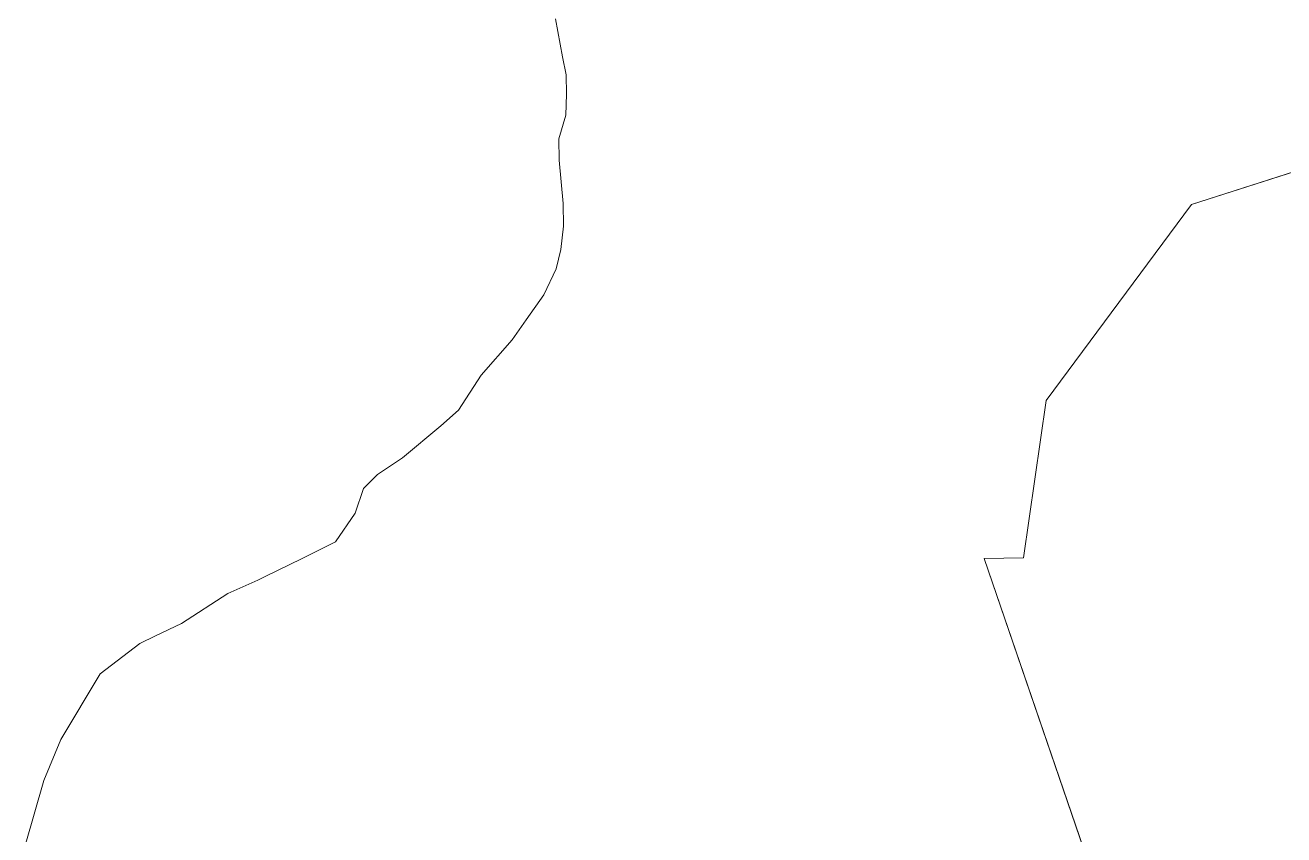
# Model space of a CAD drawing. Header units: metres. Extents: x 292510 to 295946, y 6251475 to 6256272.
# Drawn here: x 292899 to 293710, y 6254970 to 6255492 of the extents above; entities that cross this region are included whole.
import ezdxf

# ---------------------------------------------------------------- set-up
doc = ezdxf.new("R2010")
doc.units = ezdxf.units.M
doc.layers.add('Cadastre Land Parcels_SP_EXT', color=7, linetype='Continuous', lineweight=5)

msp = doc.modelspace()

# ---------------------------------------------------------------- linework, layer by layer
at = {"layer": 'Cadastre Land Parcels_SP_EXT', "linetype": 'Continuous'}
for p, q in [((293742.97, 6255405.92), (293650.26, 6255376.18)), ((293650.26, 6255376.18), (293556.67, 6255250.02)), ((293556.67, 6255250.02), (293542.07, 6255148.58)), ((293542.07, 6255148.58), (293516.61, 6255148.21)), ((293516.61, 6255148.21), (293693.17, 6254633.31))]:
    msp.add_line(p, q, dxfattribs=at)
for points in [[(293240.56, 6255495.92), (293245.03, 6255471.4), (293247.45, 6255459.74), (293247.69, 6255447.24), (293247.14, 6255433.83), (293242.63, 6255418.54), (293242.9, 6255404.74), (293245.53, 6255376.78), (293245.8, 6255362.38), (293243.99, 6255347.14), (293241.03, 6255334.78), (293233.04, 6255318.03), (293221.74, 6255302.01), (293212.67, 6255289.14), (293192.8, 6255266.36), (293178.02, 6255243.67), (293166.81, 6255233.55), (293142.1, 6255213.08), (293126, 6255202.17), (293116.87, 6255193.19), (293111.57, 6255177.28), (293098.82, 6255158.94), (293077.42, 6255148.13), (293053.19, 6255136.29), (293048.88, 6255134.18), (293029.53, 6255125.61), (292999.79, 6255106.34), (292983.03, 6255098.24), (292972.83, 6255093.32), (292947.3, 6255073.83), (292922, 6255031.54), (292911, 6255005.12), (292898.99, 6254963.28)], [(293693.17, 6254633.31), (293516.61, 6255148.21), (293542.07, 6255148.58), (293556.67, 6255250.02), (293650.26, 6255376.18), (293742.97, 6255405.92)]]:
    msp.add_lwpolyline(points, dxfattribs=at)

doc.saveas('drawing.dxf')
